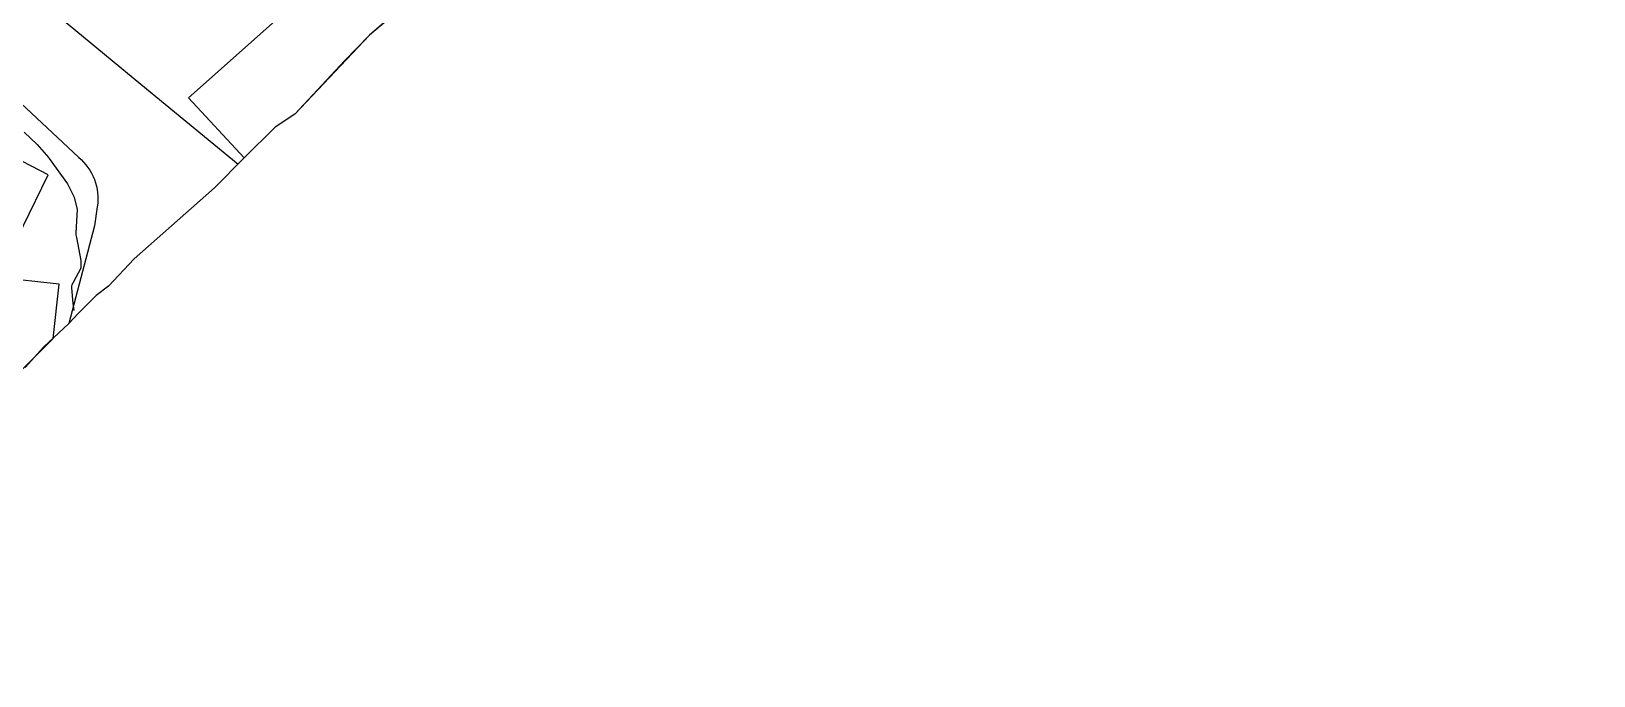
# Model space of a CAD drawing. Header units: metres. Extents: x 318500 to 325275, y 7408834 to 7428799.
# Drawn here: x 323894.7 to 324017.1, y 7419884.3 to 7419934.8 of the extents above; entities that cross this region are included whole.
import ezdxf

# ---------------------------------------------------------------- set-up
doc = ezdxf.new("R2010")
doc.units = ezdxf.units.M
doc.header["$MEASUREMENT"] = 0
for name, color, linetype in [('Area', 45, 'Continuous'), ('Curvas de Nivel 1m', 11, 'Continuous'), ('Edificações', 30, 'Continuous'), ('Vias Primárias', 230, 'Continuous')]:
    doc.layers.add(name, color=color, linetype=linetype)

msp = doc.modelspace()

# ---------------------------------------------------------------- linework, layer by layer
at = {"layer": 'Area'}
msp.add_lwpolyline([(323924.49, 7419937.32), (323921.17, 7419934.5), (323919.23, 7419932.49), (323915.32, 7419928.31), (323914.02, 7419927.43), (323913.79, 7419927.28), (323911.36, 7419924.87), (323909.05, 7419922.52), (323902.74, 7419916.96), (323900.73, 7419914.84), (323899.77, 7419914.1), (323898.36, 7419912.7), (323897.62, 7419911.91), (323895.65, 7419910.04), (323894.21, 7419908.47)], dxfattribs=at)
at = {"layer": 'Curvas de Nivel 1m', "elevation": 736, "flags": 128}
msp.add_lwpolyline([(323894.12, 7419926.88), (323895.16, 7419925.93), (323896.07, 7419924.87), (323896.1, 7419924.84), (323897.52, 7419922.85), (323898.05, 7419921.81), (323898.27, 7419920.84), (323898.19, 7419919), (323898.19, 7419918.84), (323898.22, 7419918.63), (323898.58, 7419916.83), (323898.58, 7419916.23), (323897.96, 7419915.11), (323897.87, 7419914.93), (323897.84, 7419914.84), (323897.83, 7419914.71), (323897.95, 7419913.47), (323898.02, 7419912.92)], dxfattribs=at)
at = {"layer": 'Edificações'}
msp.add_lwpolyline([(323929.71, 7419942.08), (323923.03, 7419936.08), (323921.17, 7419934.5), (323915.32, 7419928.31), (323913.79, 7419927.28), (323911.36, 7419924.87), (323906.99, 7419929.59), (323914.03, 7419935.83), (323910.61, 7419939.25), (323912.57, 7419941.44), (323908.36, 7419947.09), (323915.13, 7419952.94), (323920, 7419948.54), (323922.56, 7419951.1), (323920, 7419961.48), (323924.34, 7419962.4), (323926.39, 7419954.71), (323932.31, 7419959.97), (323935.07, 7419956.62), (323925.21, 7419946.63), (323929.71, 7419942.08)], dxfattribs=at)
msp.add_lwpolyline([(323896.01, 7419923.54), (323887.99, 7419927.71), (323882.97, 7419920.13), (323877.42, 7419921.84), (323875.59, 7419916.78), (323871.74, 7419916.89), (323867.36, 7419895.01), (323878.55, 7419893.56), (323881.87, 7419896.62), (323885.21, 7419899.93), (323886.21, 7419901.01), (323887.25, 7419901.9), (323892.45, 7419906.8), (323896.39, 7419910.74), (323896.87, 7419914.99), (323892.06, 7419915.52)], close=True, dxfattribs=at)
at = {"layer": 'Vias Primárias'}
for points in [[(323415.83, 7419583.3), (323419.05, 7419572.75), (323421.03, 7419562.09), (323421.35, 7419557.37), (323421.62, 7419546.02), (323420.65, 7419534.77), (323419.85, 7419529.55), (323419.49, 7419524.99, 0.238184), (323422.13, 7419522.67), (323425.33, 7419521.77), (323439.38, 7419519.04), (323447.04, 7419517.34, 0.392019), (323449.51, 7419518.78), (323449.89, 7419520.08), (323454.11, 7419536.78), (323456.93, 7419548.51), (323462.14, 7419572.41), (323463.2, 7419579.6, 0.075507), (323463.15, 7419593.44, 0), (323461.93, 7419601.3, 0.173993), (323443.83, 7419629.61, 0.279998), (323404.32, 7419640.18, 0.277838)], [(323934.92, 7420316.78, 0), (323936.24, 7420308.85)], [(323715.64, 7420145.55, 0), (323709.04, 7420132.94)], [(323939.28, 7420278.62, 0), (323933.27, 7420270.92)], [(323836.4, 7420021.22), (323839.69, 7420014.55, -0.172492), (323840.74, 7420005.61, 0), (323839.68, 7420001, -0.226003), (323822.5, 7419987.87), (323816.05, 7419986.26), (323809.84, 7419985.76), (323797.86, 7419985.56), (323783.43, 7419986.55), (323778.02, 7419986.1, 0.920221), (323778.02, 7419984.65), (323787.03, 7419982.65), (323805.47, 7419977.44), (323826.97, 7419970.98), (323850.37, 7419962.96), (323868.11, 7419955.75), (323881.53, 7419947.78), (323892.01, 7419939.96), (323903.28, 7419930.64), (323910.89, 7419924.39)], [(323831.09, 7420001.79, 0), (323833.84, 7420008.44, 0.220888)], [(323893.89, 7419929.14), (323898.39, 7419924.93, -0.262306), (323899.86, 7419921.05), (323899.64, 7419919.56), (323897.62, 7419911.91)]]:
    msp.add_lwpolyline(points, format="xyb", dxfattribs=at)

doc.saveas('drawing.dxf')
